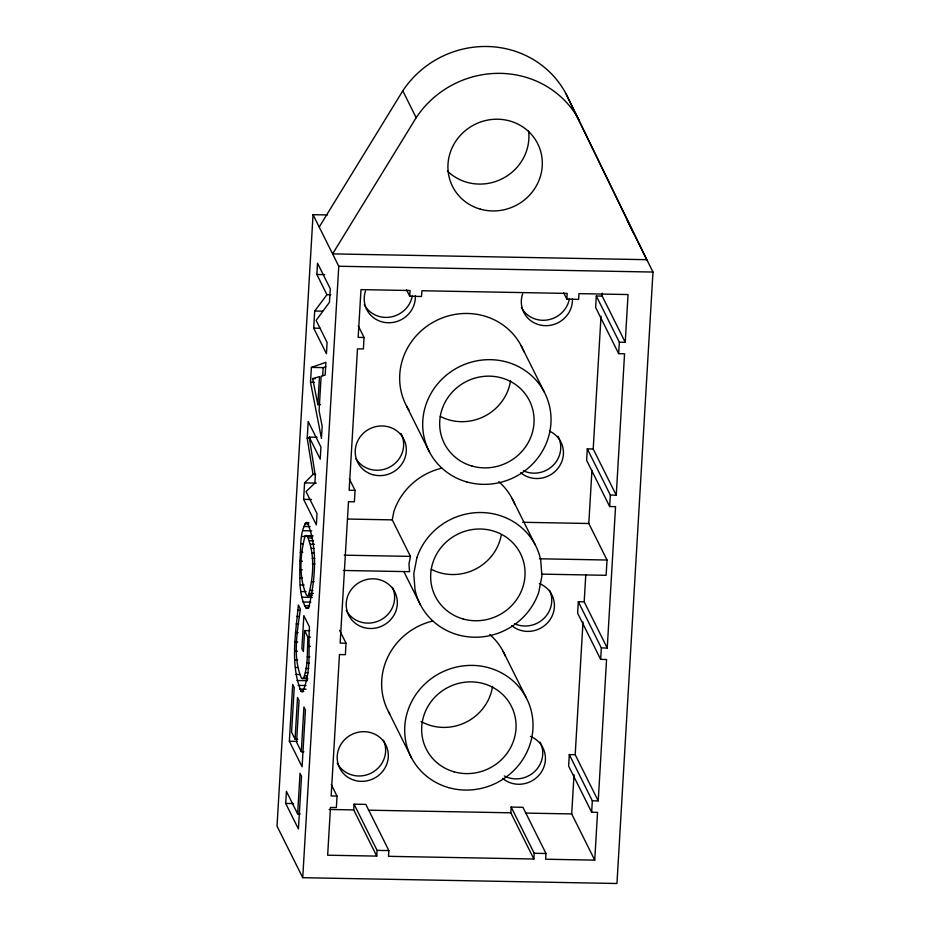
<?xml version="1.0" encoding="UTF-8"?>
<svg xmlns="http://www.w3.org/2000/svg" width="930" height="930" viewBox="0 0 930 930"><rect width="100%" height="100%" fill="white"/><g stroke="black" fill="none" stroke-linecap="round" stroke-linejoin="round"><path stroke-width="1.4" d="M306.11 535.401L307.237 536.04C315.061 554.187 313.573 576.414 308.551 595.142L307.528 595.712L306.412 595.049C298.611 576.891 300.076 554.687 305.075 535.959L312.654 535.529M306.202 522.567L307.656 523.078C318.083 549.212 315.096 580.506 308.783 607.418L307.435 608.546L305.993 607.999C298.146 593.968 300.204 576.716 299.797 561.209C301.471 548.619 298.925 533.471 306.202 522.567L308.818 522.614M309.853 630.68L304.622 630.587L303.389 651.57L301.901 648.594L303.843 615.648L309.399 626.797C308.109 648.198 311.713 672.076 302.587 691.804L301.111 691.397C289.951 664.497 295.81 633.353 298.356 605.046L300.39 609.15C297.263 631.621 292.415 656.708 301.459 678.296L307.83 678.877M302.599 678.772L303.633 677.947C308.458 665.043 307.016 650.709 307.911 637.19L304.622 630.587M327.534 214.946L313.05 214.679L277.024 826.131L302.738 877.699L616.95 883.5L652.976 272.048L627.262 220.48M297.635 813.866L300.03 773.295L301.529 776.317L298.437 828.967L285.696 803.427L286.405 791.349L297.635 813.866L300.262 813.913M303.924 751.742L301.297 751.696L303.936 706.974L305.435 709.997L302.099 766.797L289.358 741.257L292.706 684.457L294.217 687.479L291.578 732.201L295.066 739.199L297.681 739.245M317.107 437.274L309.248 437.123L315.317 475.765L314.886 483.089L306.04 491.61L317.014 513.616L316.351 524.904L303.61 499.364L304.587 482.891L313.015 474.416L315.63 474.463M313.015 474.416L307.214 438.286L308.202 421.511L320.931 447.051L320.222 459.129L309.248 437.123M310.515 382.288L311.387 367.397L325.93 362.316L325.175 375.057L321.129 376.162L319.083 410.874L322.164 426.242L321.443 438.449L310.515 382.288L314.433 382.358M326.942 294.705L316.863 274.478L317.525 263.202L330.255 288.73L329.464 302.285L316.119 320.397L327.093 342.426L326.43 353.714L313.701 328.174L314.712 311.027L326.942 294.705L330.871 294.775M295.066 739.199L297.519 697.523L299.03 700.546L296.577 742.21L301.297 751.696M317.839 404.62L319.49 376.615L312.654 378.615L317.839 404.62L320.455 404.666M322.687 375.732L323.175 367.617L325.814 366.687M302.738 877.699L338.764 266.247L313.05 214.679M331.278 784.525L337.032 796.08L336.358 807.542L330.476 807.438L327.651 855.205L376.755 856.112L377.092 850.38L354.051 804.183L365.839 804.392L388.868 850.59L388.531 856.332L533.855 859.006L534.192 853.275L511.163 807.077L522.939 807.298L545.98 853.496L545.643 859.227L594.735 860.134L597.548 812.367L591.654 812.262L568.625 766.064L569.3 754.59L575.193 754.707L598.223 800.904L592.329 800.788L569.3 754.59M339.648 630.377L346.041 643.211L345.367 654.685L339.473 654.569L331.15 795.964L337.032 796.08M349.296 478.799L355.051 490.354L354.377 501.816L348.483 501.712L340.148 643.107L346.041 643.211M358.294 325.942L364.06 337.485L363.374 348.959L357.492 348.843L349.157 490.25L355.051 490.354M376.755 856.112L353.714 809.914L354.051 804.183M625.239 342.31L602.21 296.112L596.316 296.007L619.345 342.205L625.239 342.31L628.052 294.543L578.96 293.636L578.623 299.367L566.835 299.158L567.184 293.427L421.86 290.741L421.523 296.472L409.735 296.252L410.072 290.52L360.98 289.614L358.166 337.381L364.06 337.485M533.855 859.006L510.826 812.808L511.163 807.077M578.309 601.733L601.338 647.931L607.232 648.036L584.191 601.838L578.309 601.733L577.635 613.196L600.664 659.393L606.558 659.51L598.223 800.904M587.307 448.865L610.347 495.074L616.241 495.179L593.201 448.981L587.307 448.865L586.632 460.338L609.673 506.536L615.555 506.641L607.232 648.036M596.316 296.007L595.642 307.47L618.671 353.667L624.565 353.784L616.241 495.179M594.735 860.134L571.706 813.936L574.008 774.853M575.193 754.707L583.005 621.961M584.191 601.838L585.795 574.612M541.376 574.124L606.128 575.31L607.023 560.023L588.806 523.497L591.933 470.475M593.201 448.981L601.024 316.235M602.21 296.112L602.384 293.217M591.654 812.262L592.329 800.788M600.664 659.393L601.338 647.931M609.673 506.536L610.347 495.074M618.671 353.667L619.345 342.205M343.368 570.462L409.549 571.683L408.968 564.022L410.456 556.396L392.239 519.87L393.89 511.395A64.763 61.729 -26.5 0 1 441.785 468.162M319.211 227.036L402.783 90.849A95.29 90.826 -26.5 0 1 566.056 93.872L646.815 259.691L332.603 253.89L416.175 117.715L402.783 90.849M338.764 266.247L652.976 272.048M316.863 274.478L324.721 274.629M314.712 311.027L322.559 311.166M313.701 328.174L320.246 328.29M311.387 367.397L323.175 367.617M312.654 378.615L315.282 378.661M307.214 438.286L309.829 438.344M304.587 482.891L316.363 483.1M303.61 499.364L311.469 499.503M347.634 519.045L392.239 519.87M522.625 522.276L588.806 523.497M304.866 523.73L308.795 523.799M303.657 526.45L310.202 526.578M302.587 530.693L311.748 530.867M305.075 535.959L312.933 536.11M301.634 536.459L305.563 536.54M308.458 537.947L312.387 538.017M309.62 540.772L313.538 540.853M300.832 543.678L303.447 543.736M310.562 544.248L314.491 544.317M311.318 548.363L313.933 548.409M300.204 552.269L302.82 552.315M311.864 553.106L314.48 553.152M344.263 555.175L410.456 556.396M539.4 558.779L607.023 560.023M312.201 558.337L314.817 558.384M299.797 561.209L302.413 561.255M312.341 563.871L314.956 563.917M299.669 569.718L302.285 569.764M299.797 577.681L302.424 577.728M311.573 581.703L314.189 581.75M300.204 584.958L304.133 585.028M310.306 590.434L312.933 590.492M300.89 591.527L306.121 591.62M309.492 593.34L313.41 593.421M308.551 595.142L312.48 595.223M307.528 595.712L311.457 595.793M301.82 597.223L312.294 597.42M303.006 601.989L310.853 602.129M304.47 605.721L309.702 605.825M305.993 607.999L308.609 608.046M297.6 610.336L300.227 610.382M296.844 616.427L299.472 616.474M296.124 623.972L298.739 624.018M295.507 632.563L298.123 632.609M307.911 637.19L310.527 637.236M295.077 642.049L297.693 642.095M307.714 646.35L310.341 646.397M294.915 651.233L297.53 651.279M307.226 656.743L309.841 656.789M295.019 659.8L297.647 659.847M306.749 663.113L309.365 663.171M295.403 667.484L298.019 667.531M306.144 668.461L308.76 668.507M305.412 672.727L308.039 672.774M296.054 674.459L299.983 674.541M304.587 675.878L307.202 675.924M303.633 677.947L307.563 678.017M296.961 680.481L307.435 680.667M298.123 685.387L305.982 685.538M299.541 689.084L306.086 689.211M301.111 691.397L303.738 691.443M289.358 741.257L297.216 741.396M285.696 803.427L293.555 803.567M329.174 809.46L353.714 809.914M368.373 810.181L510.826 812.808M525.497 813.087L571.706 813.936M377.092 850.38L388.868 850.59M534.192 853.275L545.98 853.496M563.638 292.741L566.835 299.158M521.149 345.669L544.178 391.867M512.139 498.526L535.18 544.736M406.538 289.834L409.735 296.252M406.503 405.957L429.544 452.154M503.142 651.395L526.171 697.593M403.899 571.648L420.534 605.023M388.496 711.683L411.525 757.88M566.056 93.872L633.423 232.837M528.6 131.107A47.639 45.419 -26.5 0 1 501.712 178.99A47.639 45.419 -26.5 0 1 447.4 170.969M416.175 117.715A95.29 90.826 -26.5 0 1 579.448 120.726M412.339 295.624A25.808 24.599 -26.5 0 1 390.984 316.956A25.808 24.599 -26.5 0 1 364.258 304.575M415.326 295.81A25.808 24.599 -26.5 0 1 386.31 322.652A25.808 24.599 -26.5 0 1 365.502 291.044M540.028 742.035A25.808 24.599 -26.5 0 1 534.692 771.493A25.808 24.599 -26.5 0 1 504.293 775.957M530.379 736.397A25.808 24.599 -26.5 0 1 541.248 772.249A25.808 24.599 -26.5 0 1 502.665 778.422M539.388 583.54A25.808 24.599 -26.5 0 1 550.246 619.38A25.808 24.599 -26.5 0 1 511.663 625.565M549.607 431.195A25.808 24.599 -26.5 0 1 558.884 467.081A25.808 24.599 -26.5 0 1 520.672 472.696M492.54 686.387A47.639 45.419 -26.5 0 1 421.058 721.482M501.317 534.855A47.639 45.419 -26.5 0 1 431.241 569.265M549.607 590.318A25.808 24.599 -26.5 0 1 543.701 618.624A25.808 24.599 -26.5 0 1 514.464 623.681M558.035 436.31A25.808 24.599 -26.5 0 1 553.187 465.291A25.808 24.599 -26.5 0 1 523.474 470.824M389.798 714.019A64.763 61.729 -26.5 0 1 432.787 621.019M489.819 634.551A64.763 61.729 -26.5 0 1 505.432 656.255M498.829 481.694A64.763 61.729 -26.5 0 1 514.941 504.641M409.235 410.583A64.763 61.729 -26.5 0 1 435.6 320.908A64.763 61.729 -26.5 0 1 523.95 351.784M383.486 740.28A25.808 24.599 -26.5 0 1 370.977 773.202A25.808 24.599 -26.5 0 1 337.241 763.158M392.495 587.423A25.808 24.599 -26.5 0 1 379.986 620.333A25.808 24.599 -26.5 0 1 346.251 610.301M400.935 433.415A25.808 24.599 -26.5 0 1 390.182 466.848A25.808 24.599 -26.5 0 1 355.888 458.548M510.547 380.672A47.639 45.419 -26.5 0 1 440.25 416.396M572.427 298.704A25.808 24.599 -26.5 0 1 543.422 325.558A25.808 24.599 -26.5 0 1 522.602 293.95M569.439 298.518A25.808 24.599 -26.5 0 1 548.084 319.85A25.808 24.599 -26.5 0 1 521.37 307.47M416.919 557.593L413.792 573.694L415.024 589.864A64.763 61.729 -26.5 0 0 474.184 637.213A64.763 61.729 -26.5 0 0 538.784 592.154L541.923 576.054L540.69 559.883A64.763 61.729 -26.5 0 0 481.531 512.535A64.763 61.729 -26.5 0 0 416.919 557.593M480.299 209.145A47.639 45.419 -26.5 0 0 541.341 154.055A47.639 45.419 -26.5 0 0 463.698 132.037A47.639 45.419 -26.5 0 0 480.299 209.145M354.737 780.386A25.808 24.599 -26.5 0 0 387.798 750.545A25.808 24.599 -26.5 0 0 345.739 738.618A25.808 24.599 -26.5 0 0 354.737 780.386M363.746 627.529A25.808 24.599 -26.5 0 0 396.808 597.688A25.808 24.599 -26.5 0 0 354.749 585.761A25.808 24.599 -26.5 0 0 363.746 627.529M372.756 474.66A25.808 24.599 -26.5 0 0 405.805 444.819A25.808 24.599 -26.5 0 0 363.758 432.892A25.808 24.599 -26.5 0 0 372.756 474.66M463.047 618.95A47.639 45.419 -26.5 0 0 524.078 563.847A47.639 45.419 -26.5 0 0 446.435 541.83A47.639 45.419 -26.5 0 0 463.047 618.95M448.725 787.64A64.763 61.729 -26.5 0 0 531.681 712.74A64.763 61.729 -26.5 0 0 426.149 682.818A64.763 61.729 -26.5 0 0 448.725 787.64M454.038 771.807A47.639 45.419 -26.5 0 0 515.081 716.705A47.639 45.419 -26.5 0 0 437.437 694.698A47.639 45.419 -26.5 0 0 454.038 771.807M466.732 481.914A64.763 61.729 -26.5 0 0 549.7 407.026A64.763 61.729 -26.5 0 0 444.156 377.092A64.763 61.729 -26.5 0 0 466.732 481.914M472.056 466.081A47.639 45.419 -26.5 0 0 533.088 410.979A47.639 45.419 -26.5 0 0 455.444 388.973A47.639 45.419 -26.5 0 0 472.056 466.081"/></g></svg>
